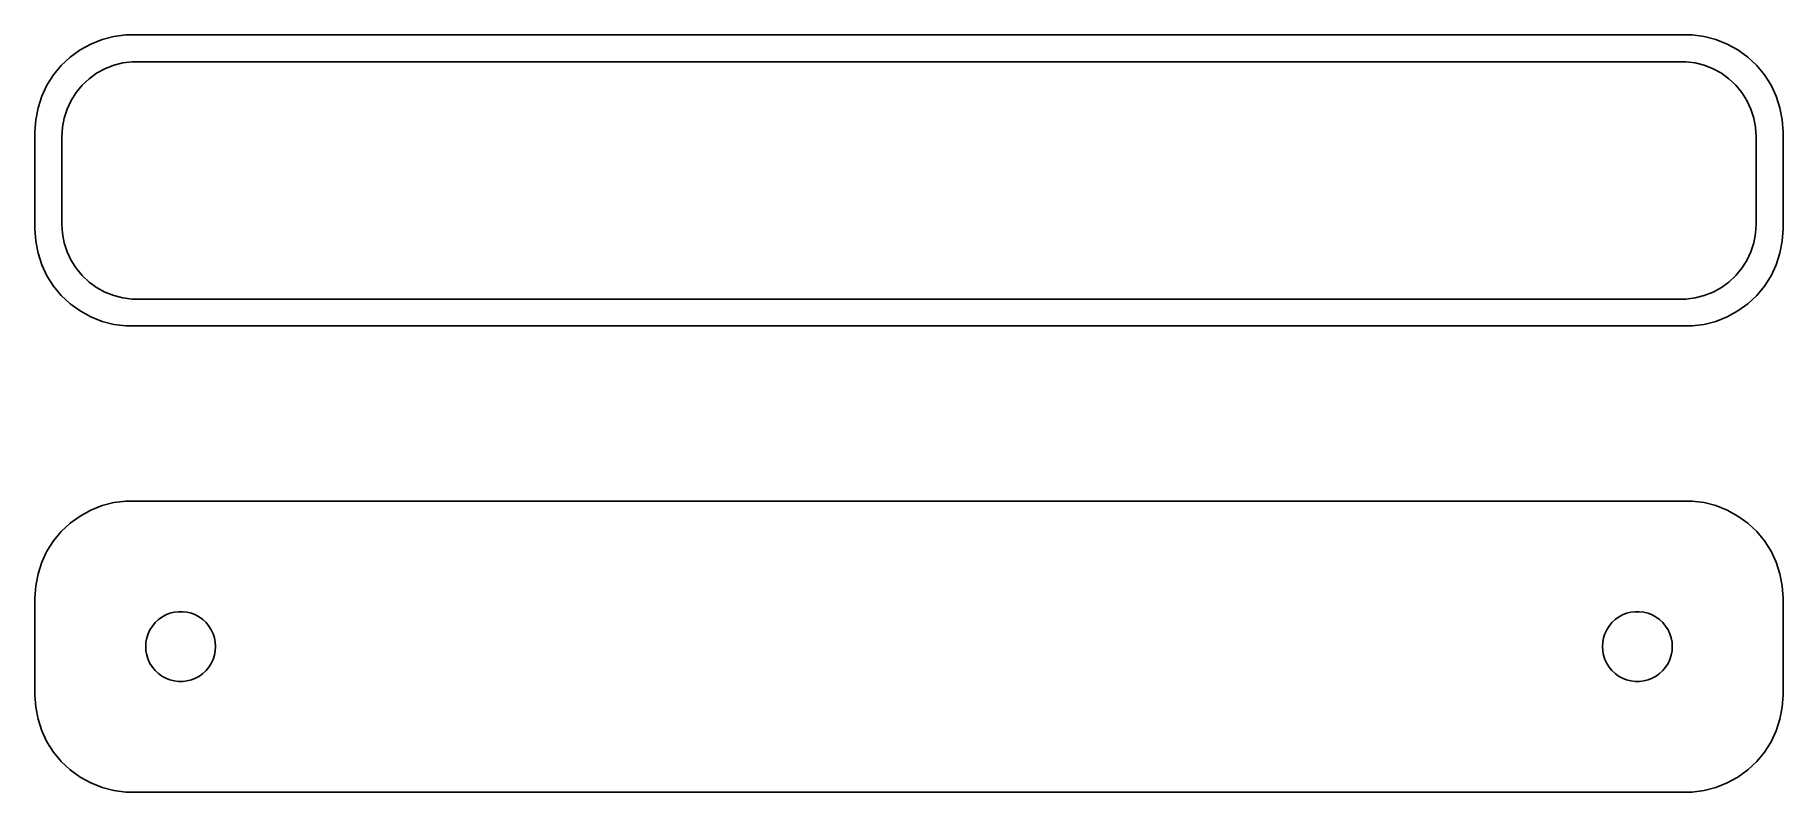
# Model space of a CAD drawing. Header units: metres. Extents: x -45 to 45, y 16.5 to 55.5.
import ezdxf

# ---------------------------------------------------------------- set-up
doc = ezdxf.new("R2010")
doc.units = ezdxf.units.M

msp = doc.modelspace()

# ---------------------------------------------------------------- linework, layer by layer
for p, q in [((-42.1289, 55.0241), (-42.6791, 54.7216)), ((-41.5451, 55.2553), (-42.1289, 55.0241)), ((-40.9369, 55.4114), (-41.5451, 55.2553)), ((-40.3139, 55.4901), (-40.9369, 55.4114)), ((40.3139, 55.4901), (-40.3139, 55.4901)), ((40.9369, 55.4114), (40.3139, 55.4901)), ((41.5451, 55.2553), (40.9369, 55.4114)), ((42.1289, 55.0241), (41.5451, 55.2553)), ((42.6791, 54.7216), (42.1289, 55.0241)), ((-43.1871, 54.3526), (-43.6448, 53.9227)), ((-42.6791, 54.7216), (-43.1871, 54.3526)), ((-40.9457, 53.9301), (-40.4751, 54.0509)), ((-40.4751, 54.0509), (-39.993, 54.1118)), ((-39.993, 54.1118), (39.993, 54.1118)), ((39.993, 54.1118), (40.4751, 54.0509)), ((40.4751, 54.0509), (40.9457, 53.9301)), ((43.1871, 54.3526), (42.6791, 54.7216)), ((43.6448, 53.9227), (43.1871, 54.3526)), ((-44.0451, 53.4389), (-44.3815, 52.9088)), ((-43.6448, 53.9227), (-44.0451, 53.4389)), ((-42.5707, 52.8988), (-42.2165, 53.2315)), ((-42.2165, 53.2315), (-41.8234, 53.5171)), ((-41.8234, 53.5171), (-41.3975, 53.7512)), ((-41.3975, 53.7512), (-40.9457, 53.9301)), ((40.9457, 53.9301), (41.3975, 53.7512)), ((41.3975, 53.7512), (41.8234, 53.5171)), ((41.8234, 53.5171), (42.2165, 53.2315)), ((42.2165, 53.2315), (42.5707, 52.8988)), ((44.0451, 53.4389), (43.6448, 53.9227)), ((44.3815, 52.9088), (44.0451, 53.4389)), ((-44.6489, 52.3406), (-44.8429, 51.7434)), ((-44.3815, 52.9088), (-44.6489, 52.3406)), ((-43.1408, 52.1141), (-42.8805, 52.5244)), ((-42.8805, 52.5244), (-42.5707, 52.8988)), ((42.5707, 52.8988), (42.8805, 52.5244)), ((42.8805, 52.5244), (43.1408, 52.1141)), ((44.6489, 52.3406), (44.3815, 52.9088)), ((44.8429, 51.7434), (44.6489, 52.3406)), ((-44.8429, 51.7434), (-44.9606, 51.1267)), ((-43.4979, 51.2123), (-43.3477, 51.6744)), ((-43.3477, 51.6744), (-43.1408, 52.1141)), ((43.1408, 52.1141), (43.3477, 51.6744)), ((43.3477, 51.6744), (43.4979, 51.2123)), ((44.9606, 51.1267), (44.8429, 51.7434)), ((-44.9606, 51.1267), (-45, 50.5)), ((-45, 50.5), (-45, 45.5)), ((-43.6195, 50.25), (-43.589, 50.735)), ((-43.589, 50.735), (-43.4979, 51.2123)), ((43.4979, 51.2123), (43.589, 50.735)), ((43.589, 50.735), (43.6195, 50.25)), ((45, 50.5), (44.9606, 51.1267)), ((45, 45.5), (45, 50.5)), ((-43.6195, 45.75), (-43.6195, 50.25)), ((43.6195, 50.25), (43.6195, 45.75)), ((-45, 45.5), (-44.9606, 44.8733)), ((-43.589, 45.265), (-43.6195, 45.75)), ((-43.4979, 44.7877), (-43.589, 45.265)), ((43.589, 45.265), (43.4979, 44.7877)), ((43.6195, 45.75), (43.589, 45.265)), ((44.9606, 44.8733), (45, 45.5)), ((-44.9606, 44.8733), (-44.8429, 44.2566)), ((-44.8429, 44.2566), (-44.6489, 43.6594)), ((-43.3477, 44.3256), (-43.4979, 44.7877)), ((-43.1408, 43.8859), (-43.3477, 44.3256)), ((43.3477, 44.3256), (43.1408, 43.8859)), ((43.4979, 44.7877), (43.3477, 44.3256)), ((44.6489, 43.6594), (44.8429, 44.2566)), ((44.8429, 44.2566), (44.9606, 44.8733)), ((-44.6489, 43.6594), (-44.3815, 43.0912)), ((-42.8805, 43.4756), (-43.1408, 43.8859)), ((-42.5707, 43.1012), (-42.8805, 43.4756)), ((42.8805, 43.4756), (42.5707, 43.1012)), ((43.1408, 43.8859), (42.8805, 43.4756)), ((44.3815, 43.0912), (44.6489, 43.6594)), ((-44.3815, 43.0912), (-44.0451, 42.5611)), ((-44.0451, 42.5611), (-43.6448, 42.0773)), ((-42.2165, 42.7685), (-42.5707, 43.1012)), ((-41.8234, 42.4829), (-42.2165, 42.7685)), ((-41.3975, 42.2488), (-41.8234, 42.4829)), ((41.8234, 42.4829), (41.3975, 42.2488)), ((42.2165, 42.7685), (41.8234, 42.4829)), ((42.5707, 43.1012), (42.2165, 42.7685)), ((43.6448, 42.0773), (44.0451, 42.5611)), ((44.0451, 42.5611), (44.3815, 43.0912)), ((-43.6448, 42.0773), (-43.1871, 41.6474)), ((-43.1871, 41.6474), (-42.6791, 41.2784)), ((-40.9457, 42.0699), (-41.3975, 42.2488)), ((-40.4751, 41.9491), (-40.9457, 42.0699)), ((-39.993, 41.8882), (-40.4751, 41.9491)), ((39.993, 41.8882), (-39.993, 41.8882)), ((40.4751, 41.9491), (39.993, 41.8882)), ((40.9457, 42.0699), (40.4751, 41.9491)), ((41.3975, 42.2488), (40.9457, 42.0699)), ((42.6791, 41.2784), (43.1871, 41.6474)), ((43.1871, 41.6474), (43.6448, 42.0773)), ((-42.6791, 41.2784), (-42.1289, 40.9759)), ((-42.1289, 40.9759), (-41.5451, 40.7447)), ((-41.5451, 40.7447), (-40.9369, 40.5886)), ((-40.9369, 40.5886), (-40.3139, 40.5099)), ((-40.3139, 40.5099), (40.3139, 40.5099)), ((40.3139, 40.5099), (40.9369, 40.5886)), ((40.9369, 40.5886), (41.5451, 40.7447)), ((41.5451, 40.7447), (42.1289, 40.9759)), ((42.1289, 40.9759), (42.6791, 41.2784)), ((-42.6791, 30.7216), (-43.1871, 30.3526)), ((-42.1289, 31.0241), (-42.6791, 30.7216)), ((-41.5451, 31.2553), (-42.1289, 31.0241)), ((-40.9369, 31.4114), (-41.5451, 31.2553)), ((-40.3139, 31.4901), (-40.9369, 31.4114)), ((40.3139, 31.4901), (-40.3139, 31.4901)), ((40.9369, 31.4114), (40.3139, 31.4901)), ((41.5451, 31.2553), (40.9369, 31.4114)), ((42.1289, 31.0241), (41.5451, 31.2553)), ((42.6791, 30.7216), (42.1289, 31.0241)), ((43.1871, 30.3526), (42.6791, 30.7216)), ((-43.6448, 29.9227), (-44.0451, 29.4389)), ((-43.1871, 30.3526), (-43.6448, 29.9227)), ((43.6448, 29.9227), (43.1871, 30.3526)), ((44.0451, 29.4389), (43.6448, 29.9227)), ((-44.3815, 28.9088), (-44.6489, 28.3406)), ((-44.0451, 29.4389), (-44.3815, 28.9088)), ((44.3815, 28.9088), (44.0451, 29.4389)), ((44.6489, 28.3406), (44.3815, 28.9088)), ((-44.6489, 28.3406), (-44.8429, 27.7434)), ((44.8429, 27.7434), (44.6489, 28.3406)), ((-44.9606, 27.1267), (-45, 26.5)), ((-44.8429, 27.7434), (-44.9606, 27.1267)), ((44.9606, 27.1267), (44.8429, 27.7434)), ((45, 26.5), (44.9606, 27.1267)), ((-45, 26.5), (-45, 21.5)), ((45, 21.5), (45, 26.5)), ((-38.9562, 25.058), (-38.8121, 25.2322)), ((-38.8121, 25.2322), (-38.6474, 25.3869)), ((-38.6474, 25.3869), (-38.4645, 25.5198)), ((-38.4645, 25.5198), (-38.2664, 25.6287)), ((-38.2664, 25.6287), (-38.0562, 25.7119)), ((-38.0562, 25.7119), (-37.8373, 25.7681)), ((-37.8373, 25.7681), (-37.613, 25.7964)), ((-37.613, 25.7964), (-37.387, 25.7964)), ((-37.387, 25.7964), (-37.1627, 25.7681)), ((-37.1627, 25.7681), (-36.9438, 25.7119)), ((-36.9438, 25.7119), (-36.7336, 25.6287)), ((-36.7336, 25.6287), (-36.5355, 25.5198)), ((-36.5355, 25.5198), (-36.3526, 25.3869)), ((-36.3526, 25.3869), (-36.1879, 25.2322)), ((-36.1879, 25.2322), (-36.0438, 25.058)), ((36.0438, 25.058), (36.1879, 25.2322)), ((36.1879, 25.2322), (36.3526, 25.3869)), ((36.3526, 25.3869), (36.5355, 25.5198)), ((36.5355, 25.5198), (36.7336, 25.6287)), ((36.7336, 25.6287), (36.9438, 25.7119)), ((36.9438, 25.7119), (37.1627, 25.7681)), ((37.1627, 25.7681), (37.387, 25.7964)), ((37.387, 25.7964), (37.613, 25.7964)), ((37.613, 25.7964), (37.8373, 25.7681)), ((37.8373, 25.7681), (38.0562, 25.7119)), ((38.0562, 25.7119), (38.2664, 25.6287)), ((38.2664, 25.6287), (38.4645, 25.5198)), ((38.4645, 25.5198), (38.6474, 25.3869)), ((38.6474, 25.3869), (38.8121, 25.2322)), ((38.8121, 25.2322), (38.9562, 25.058)), ((-39.2858, 24.2256), (-39.2434, 24.4476)), ((-39.2434, 24.4476), (-39.1736, 24.6626)), ((-39.1736, 24.6626), (-39.0773, 24.8671)), ((-39.0773, 24.8671), (-38.9562, 25.058)), ((-36.0438, 25.058), (-35.9226, 24.8671)), ((-35.9226, 24.8671), (-35.8264, 24.6626)), ((-35.8264, 24.6626), (-35.7565, 24.4476)), ((-35.7565, 24.4476), (-35.7142, 24.2256)), ((35.7142, 24.2256), (35.7565, 24.4476)), ((35.7565, 24.4476), (35.8264, 24.6626)), ((35.8264, 24.6626), (35.9226, 24.8671)), ((35.9226, 24.8671), (36.0438, 25.058)), ((38.9562, 25.058), (39.0773, 24.8671)), ((39.0773, 24.8671), (39.1736, 24.6626)), ((39.1736, 24.6626), (39.2434, 24.4476)), ((39.2434, 24.4476), (39.2858, 24.2256)), ((-39.3, 24), (-39.2858, 24.2256)), ((-39.2858, 23.7744), (-39.3, 24)), ((-39.2434, 23.5524), (-39.2858, 23.7744)), ((-39.1736, 23.3374), (-39.2434, 23.5524)), ((-35.7565, 23.5524), (-35.8264, 23.3374)), ((-35.7142, 23.7744), (-35.7565, 23.5524)), ((-35.7142, 24.2256), (-35.7, 24)), ((-35.7, 24), (-35.7142, 23.7744)), ((35.7, 24), (35.7142, 24.2256)), ((35.7142, 23.7744), (35.7, 24)), ((35.7565, 23.5524), (35.7142, 23.7744)), ((35.8264, 23.3374), (35.7565, 23.5524)), ((39.2434, 23.5524), (39.1736, 23.3374)), ((39.2858, 23.7744), (39.2434, 23.5524)), ((39.2858, 24.2256), (39.3, 24)), ((39.3, 24), (39.2858, 23.7744)), ((-39.0773, 23.1329), (-39.1736, 23.3374)), ((-38.9562, 22.942), (-39.0773, 23.1329)), ((-38.8121, 22.7678), (-38.9562, 22.942)), ((-38.6474, 22.6131), (-38.8121, 22.7678)), ((-38.4645, 22.4802), (-38.6474, 22.6131)), ((-36.3526, 22.6131), (-36.5355, 22.4802)), ((-36.1879, 22.7678), (-36.3526, 22.6131)), ((-36.0438, 22.942), (-36.1879, 22.7678)), ((-35.9226, 23.1329), (-36.0438, 22.942)), ((-35.8264, 23.3374), (-35.9226, 23.1329)), ((35.9226, 23.1329), (35.8264, 23.3374)), ((36.0438, 22.942), (35.9226, 23.1329)), ((36.1879, 22.7678), (36.0438, 22.942)), ((36.3526, 22.6131), (36.1879, 22.7678)), ((36.5355, 22.4802), (36.3526, 22.6131)), ((38.6474, 22.6131), (38.4645, 22.4802)), ((38.8121, 22.7678), (38.6474, 22.6131)), ((38.9562, 22.942), (38.8121, 22.7678)), ((39.0773, 23.1329), (38.9562, 22.942)), ((39.1736, 23.3374), (39.0773, 23.1329)), ((-38.2664, 22.3713), (-38.4645, 22.4802)), ((-38.0562, 22.2881), (-38.2664, 22.3713)), ((-37.8373, 22.2319), (-38.0562, 22.2881)), ((-37.613, 22.2036), (-37.8373, 22.2319)), ((-37.387, 22.2036), (-37.613, 22.2036)), ((-37.1627, 22.2319), (-37.387, 22.2036)), ((-36.9438, 22.2881), (-37.1627, 22.2319)), ((-36.7336, 22.3713), (-36.9438, 22.2881)), ((-36.5355, 22.4802), (-36.7336, 22.3713)), ((36.7336, 22.3713), (36.5355, 22.4802)), ((36.9438, 22.2881), (36.7336, 22.3713)), ((37.1627, 22.2319), (36.9438, 22.2881)), ((37.387, 22.2036), (37.1627, 22.2319)), ((37.613, 22.2036), (37.387, 22.2036)), ((37.8373, 22.2319), (37.613, 22.2036)), ((38.0562, 22.2881), (37.8373, 22.2319)), ((38.2664, 22.3713), (38.0562, 22.2881)), ((38.4645, 22.4802), (38.2664, 22.3713)), ((-45, 21.5), (-44.9606, 20.8733)), ((-44.9606, 20.8733), (-44.8429, 20.2566)), ((44.8429, 20.2566), (44.9606, 20.8733)), ((44.9606, 20.8733), (45, 21.5)), ((-44.8429, 20.2566), (-44.6489, 19.6594)), ((44.6489, 19.6594), (44.8429, 20.2566)), ((-44.6489, 19.6594), (-44.3815, 19.0912)), ((-44.3815, 19.0912), (-44.0451, 18.5611)), ((44.0451, 18.5611), (44.3815, 19.0912)), ((44.3815, 19.0912), (44.6489, 19.6594)), ((-44.0451, 18.5611), (-43.6448, 18.0773)), ((-43.6448, 18.0773), (-43.1871, 17.6474)), ((43.1871, 17.6474), (43.6448, 18.0773)), ((43.6448, 18.0773), (44.0451, 18.5611)), ((-43.1871, 17.6474), (-42.6791, 17.2784)), ((-42.6791, 17.2784), (-42.1289, 16.9759)), ((42.1289, 16.9759), (42.6791, 17.2784)), ((42.6791, 17.2784), (43.1871, 17.6474)), ((-42.1289, 16.9759), (-41.5451, 16.7447)), ((-41.5451, 16.7447), (-40.9369, 16.5886)), ((-40.9369, 16.5886), (-40.3139, 16.5099)), ((-40.3139, 16.5099), (40.3139, 16.5099)), ((40.3139, 16.5099), (40.9369, 16.5886)), ((40.9369, 16.5886), (41.5451, 16.7447)), ((41.5451, 16.7447), (42.1289, 16.9759))]:
    msp.add_line(p, q)

doc.saveas('drawing.dxf')
